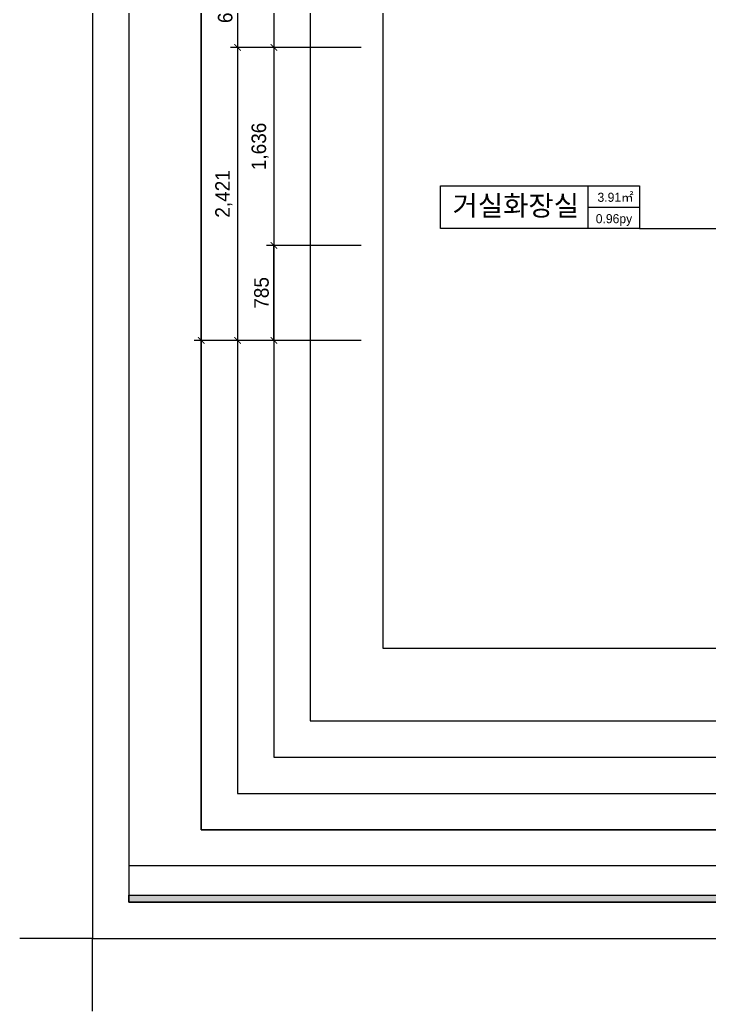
# Model space of a CAD drawing. Header units: millimetres. Extents: x 744 to 27144, y 914 to 19934.
# Drawn here: x 744 to 6442, y 914 to 9107 of the extents above; entities that cross this region are included whole.
import ezdxf
from ezdxf.enums import TextEntityAlignment as Align

# ---------------------------------------------------------------- set-up
doc = ezdxf.new("R2010")
doc.units = ezdxf.units.MM
doc.header["$LTSCALE"] = 10
for name, color, linetype in [('0-ELC TEXT', 7, 'Continuous'), ('03-TEXT', 3, 'Continuous'), ('FORM(YOURNAME)-1', 1, 'Continuous'), ('FORM(YOURNAME)-11', 1, 'Continuous'), ('치수선', 5, 'Continuous')]:
    doc.layers.add(name, color=color, linetype=linetype)
doc.styles.add('YOURNAME', font='Dotum.ttf')
doc.styles.add('차영규', font='조선일보명조.ttf')
doc.dimstyles.new('YOURNAME-60', dxfattribs={"dimscale": 60, "dimtxt": 2, "dimasz": 0.9, "dimexe": 1, "dimexo": 3, "dimgap": 0.7, "dimtad": 1, "dimdec": 0, "dimzin": 0, "dimdsep": 46, "dimlunit": 6, "dimtxsty": 'YOURNAME', "dimblk": 'ARCHTICK', "dimcen": 0, "dimclrd": 1, "dimclre": 1, "dimclrt": 7, "dimadec": 0, "dimazin": 0, "dimtfac": 1, "dimtdec": 0, "dimtix": 1, "dimtmove": 2, "dimatfit": 3, "dimldrblk": 'ARCHTICK', "dimfxl": 1, "dimtolj": 1, "dimtzin": 0, "dimarcsym": 0})

# ---------------------------------------------------------------- blocks, each defined once
blk = doc.blocks.new('FORM-ELEVATION')
at = {"layer": 'FORM(YOURNAME)-11'}
h = blk.add_hatch(color=256, dxfattribs=at)
h.dxf.hatch_style = 1
h.paths.add_polyline_path([(-10309, 35708), (71691, 35708), (71691, 35508), (-10309, 35508)])
h.paths.add_polyline_path([(-10309, -21492), (71691, -21492), (71691, -21692), (-10309, -21692)])
at = {"layer": 'Defpoints', "color": 158}
blk.add_line((62481, -20692), (-10309, -20692), dxfattribs=at)
for points in [[(-10309, -21692), (71691, -21692), (71691, 35708), (-10309, 35708)], [(-8309, 33708), (61071, 33708), (61071, -19692), (-8309, -19692)]]:
    blk.add_lwpolyline(points, close=True, dxfattribs=at)
at = {"layer": 'Defpoints', "color": 1}
blk.add_lwpolyline([(-11309, -24692), (-11309, -22692), (-13309, -22692)], dxfattribs=at)
at = {"layer": 'FORM(YOURNAME)-11', "color": 250}
blk.add_lwpolyline([(-11309, -22692), (72691, -22692), (72691, 36708), (-11309, 36708)], close=True, dxfattribs=at)
at = {"layer": 'FORM(YOURNAME)-11'}
blk.add_lwpolyline([(-10309, -21492), (71691, -21492), (71691, -21692), (-10309, -21692)], close=True, dxfattribs=at)
at = {"layer": 'FORM(YOURNAME)-11', "color": 3, "style": 'YOURNAME'}
for tag, height, p in [('1', 451, (71041, -1219)), ('2', 451, (71041, -1863)), ('3', 451, (71041, -3150)), ('4', 451, (71041, -5081)), ('5', 515, (71041, -7398)), ('6', 515, (71041, -9650)), ('7', 515, (71041, -11903)), ('8', 515, (71041, -14155)), ('9', 515, (71041, -16408)), ('10', 515, (66791, -18596)), ('11', 515, (71041, -18660)), ('12', 515, (66791, -20848)), ('13', 515, (71041, -20848))]:
    blk.add_attdef(tag, text='', height=height, dxfattribs=at).set_placement(p, align=Align.MIDDLE_RIGHT)
blk = doc.blocks.new('_ArchTick')
at = {"color": 0, "linetype": 'ByBlock', "const_width": 0.15}
blk.add_lwpolyline([(-0.5, -0.5), (0.5, 0.5)], dxfattribs=at)
blk = doc.blocks.new('*D45')
at = {"layer": 'Defpoints', "color": 0, "transparency": 16777216}
for p in [(3744.1, 14674.1), (2244.1, 6458.1), (3744.1, 6458.1)]:
    blk.add_point(p, dxfattribs=at)
at = {"layer": '치수선', "color": 1, "lineweight": -2, "transparency": 16777216}
for p, q in [((3564.1, 14674.1), (2184.1, 14674.1)), ((2244.1, 14674.1), (2244.1, 6458.1)), ((3564.1, 6458.1), (2184.1, 6458.1))]:
    blk.add_line(p, q, dxfattribs=at)
at = {"layer": '치수선', "color": 1, "lineweight": -2, "transparency": 16777216, "xscale": 54, "yscale": 54, "zscale": 54}
for p, rotation in [((2244.1, 14674.1), 90), ((2244.1, 6458.1), 270)]:
    blk.add_blockref('_ArchTick', p, dxfattribs=dict(at, rotation=rotation))
at = {"layer": '치수선', "color": 7, "transparency": 16777216, "insert": (2130.4, 10566.1), "char_height": 120, "attachment_point": 5, "rotation": 90, "style": 'YOURNAME'}
blk.add_mtext('\\A1;8,216', dxfattribs=at)
blk = doc.blocks.new('*D49')
at = {"layer": 'Defpoints', "color": 0, "transparency": 16777216}
for p in [(3744.1, 9544.1), (2544.1, 8879.1), (3744.1, 8879.1)]:
    blk.add_point(p, dxfattribs=at)
at = {"layer": '치수선', "color": 1, "lineweight": -2, "transparency": 16777216}
for p, q in [((3564.1, 9544.1), (2484.1, 9544.1)), ((2544.1, 9544.1), (2544.1, 8879.1)), ((3564.1, 8879.1), (2484.1, 8879.1))]:
    blk.add_line(p, q, dxfattribs=at)
at = {"layer": '치수선', "color": 1, "lineweight": -2, "transparency": 16777216, "xscale": 54, "yscale": 54, "zscale": 54}
for p, rotation in [((2544.1, 9544.1), 90), ((2544.1, 8879.1), 270)]:
    blk.add_blockref('_ArchTick', p, dxfattribs=dict(at, rotation=rotation))
at = {"layer": '치수선', "color": 7, "transparency": 16777216, "insert": (2442, 9211.6), "char_height": 120, "attachment_point": 5, "rotation": 90, "style": 'YOURNAME'}
blk.add_mtext('\\A1;665', dxfattribs=at)
blk = doc.blocks.new('*D50')
at = {"layer": 'Defpoints', "color": 0, "transparency": 16777216}
for p in [(3744.1, 8879.1), (2544.1, 6458.1), (3744.1, 6458.1)]:
    blk.add_point(p, dxfattribs=at)
at = {"layer": '치수선', "color": 1, "lineweight": -2, "transparency": 16777216}
for p, q in [((3564.1, 8879.1), (2484.1, 8879.1)), ((2544.1, 8879.1), (2544.1, 6458.1)), ((3564.1, 6458.1), (2484.1, 6458.1))]:
    blk.add_line(p, q, dxfattribs=at)
at = {"layer": '치수선', "color": 1, "lineweight": -2, "transparency": 16777216, "xscale": 54, "yscale": 54, "zscale": 54}
for p, rotation in [((2544.1, 8879.1), 90), ((2544.1, 6458.1), 270)]:
    blk.add_blockref('_ArchTick', p, dxfattribs=dict(at, rotation=rotation))
at = {"layer": '치수선', "color": 7, "transparency": 16777216, "insert": (2430.4, 7668.6), "char_height": 120, "attachment_point": 5, "rotation": 90, "style": 'YOURNAME'}
blk.add_mtext('\\A1;2,421', dxfattribs=at)
blk = doc.blocks.new('*D51')
at = {"layer": 'Defpoints', "color": 0, "transparency": 16777216}
for p in [(2844.1, 7243.1), (3744.1, 7243.1), (3744.1, 6458.1)]:
    blk.add_point(p, dxfattribs=at)
at = {"layer": '치수선', "color": 1, "lineweight": -2, "transparency": 16777216}
for p, q in [((3564.1, 7243.1), (2784.1, 7243.1)), ((2844.1, 6458.1), (2844.1, 7243.1)), ((3564.1, 6458.1), (2784.1, 6458.1))]:
    blk.add_line(p, q, dxfattribs=at)
at = {"layer": '치수선', "color": 1, "lineweight": -2, "transparency": 16777216, "xscale": 54, "yscale": 54, "zscale": 54}
for p, rotation in [((2844.1, 7243.1), 90), ((2844.1, 6458.1), 270)]:
    blk.add_blockref('_ArchTick', p, dxfattribs=dict(at, rotation=rotation))
at = {"layer": '치수선', "color": 7, "transparency": 16777216, "insert": (2742, 6850.6), "char_height": 120, "attachment_point": 5, "rotation": 90, "style": 'YOURNAME'}
blk.add_mtext('\\A1;785', dxfattribs=at)
blk = doc.blocks.new('*D52')
at = {"layer": 'Defpoints', "color": 0, "transparency": 16777216}
for p in [(3744.1, 8879.1), (2844.1, 7243.1), (3744.1, 7243.1)]:
    blk.add_point(p, dxfattribs=at)
at = {"layer": '치수선', "color": 1, "lineweight": -2, "transparency": 16777216}
for p, q in [((3564.1, 8879.1), (2784.1, 8879.1)), ((2844.1, 8879.1), (2844.1, 7243.1)), ((3564.1, 7243.1), (2784.1, 7243.1))]:
    blk.add_line(p, q, dxfattribs=at)
at = {"layer": '치수선', "color": 1, "lineweight": -2, "transparency": 16777216, "xscale": 54, "yscale": 54, "zscale": 54}
for p, rotation in [((2844.1, 8879.1), 90), ((2844.1, 7243.1), 270)]:
    blk.add_blockref('_ArchTick', p, dxfattribs=dict(at, rotation=rotation))
at = {"layer": '치수선', "color": 7, "transparency": 16777216, "insert": (2730.4, 8061.1), "char_height": 120, "attachment_point": 5, "rotation": 90, "style": 'YOURNAME'}
blk.add_mtext('\\A1;1,636', dxfattribs=at)

msp = doc.modelspace()

# ---------------------------------------------------------------- linework, layer by layer
at = {"layer": '0-ELC TEXT'}
for p, q in [((5441.7, 7381.5), (5441.7, 7735.2)), ((5441.7, 7558.3), (5866.4, 7558.3)), ((5866.4, 7381.5), (7486.6, 7381.5))]:
    msp.add_line(p, q, dxfattribs=at)
msp.add_lwpolyline([(4221.7, 7735.2), (5866.4, 7735.2), (5866.4, 7381.5), (4221.7, 7381.5)], close=True, dxfattribs=at)
at = {"layer": 'Defpoints'}
for points in [[(23058.1, 18434.1), (2244.1, 18434.1), (2244.1, 2414.1), (23058.1, 2414.1)], [(22758.1, 18134.1), (2544.1, 18134.1), (2544.1, 2714.1), (22758.1, 2714.1)], [(22458.1, 17834.1), (2844.1, 17834.1), (2844.1, 3014.1), (22458.1, 3014.1)], [(22158.1, 17534.1), (3144.1, 17534.1), (3144.1, 3314.1), (22158.1, 3314.1)], [(21558.1, 16934.1), (3744.1, 16934.1), (3744.1, 3914.1), (21558.1, 3914.1)]]:
    msp.add_lwpolyline(points, close=True, dxfattribs=at)

# ---------------------------------------------------------------- block references
at = {"layer": 'FORM(YOURNAME)-1', "xscale": 0.3, "yscale": 0.3, "zscale": 0.3}
msp.add_blockref('FORM-ELEVATION', (4736.6, 8321.6), dxfattribs=at)

# ---------------------------------------------------------------- texts
at = {"layer": '03-TEXT', "style": '차영규'}
for s, height, p in [('거실화장실', 166.67, (4843.5, 7488.9)), ('3.91㎡', 75, (5667.4, 7603.4)), ('0.96py', 75, (5654.9, 7426.5))]:
    msp.add_text(s, height=height, dxfattribs=at).set_placement(p, align=Align.CENTER)

# ---------------------------------------------------------------- dimensions: what is measured, and where the dimension line sits
at = {"layer": '치수선'}
for base, p1, p2, picture, middle in [((2244.1, 6458.1), (3744.1, 14674.1), (3744.1, 6458.1), '*D45', (2130.4, 10566.1)), ((2544.1, 8879.1), (3744.1, 9544.1), (3744.1, 8879.1), '*D49', (2442, 9211.6)), ((2544.1, 6458.1), (3744.1, 8879.1), (3744.1, 6458.1), '*D50', (2430.4, 7668.6)), ((2844.1, 7243.1), (3744.1, 8879.1), (3744.1, 7243.1), '*D52', (2730.4, 8061.1)), ((2844.1, 7243.1), (3744.1, 6458.1), (3744.1, 7243.1), '*D51', (2742, 6850.6))]:
    dim = msp.add_linear_dim(base=base, p1=p1, p2=p2, angle=90, dimstyle='YOURNAME-60', dxfattribs=at)
    dim.commit()
    dim.dimension.update_dxf_attribs({"geometry": picture, "text_midpoint": middle})

doc.saveas('drawing.dxf')
